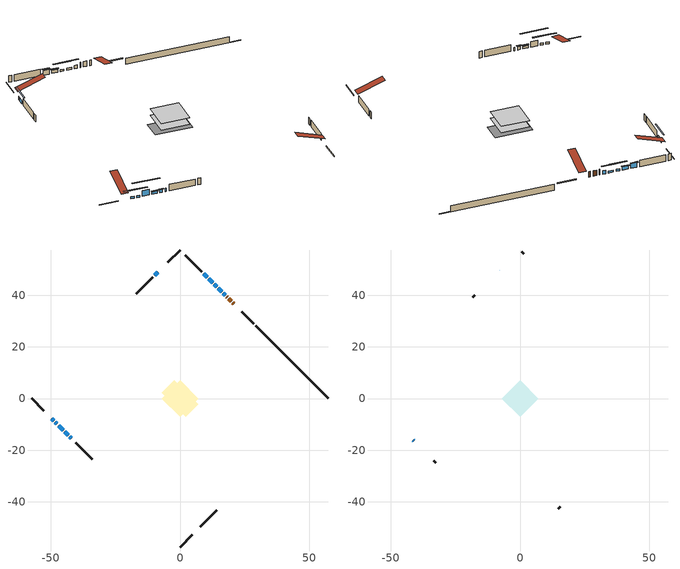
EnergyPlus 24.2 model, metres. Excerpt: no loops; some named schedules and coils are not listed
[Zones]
conditioned space
 floor outside (Floor1 construction): -1.81,0 0,1.81 1.81,0 0,-1.81 z0.98
 floor adiabatic (AdiabaticFloorConstruction): -6.97,0 0,6.97 6.97,0 0,-6.97 z0.98
 floor foundation (Slab1 construction): -7.05,2.21 -2.21,7.05 7.05,-2.21 2.21,-7.05 z-1.31
 wall outside (RimJoist1 construction): 0,-57.5 4.66,-52.84 / -57.5,0 -52.84,-4.66 / 0,57.5 -4.66,52.84 / 28.63,28.87 23.97,33.53 z0.98:1.28
 wall outside (AdiabaticWallConstruction 1): 20.87,36.63 20.46,37.03 / 19.81,37.69 18.94,38.56 / 18.28,39.21 18.16,39.33 z0.98:3.01
 wall outside (AdiabaticWallConstruction): 17.51,39.99 16.77,40.73 / -8.56,48.94 -9.84,47.66 z0.98:2.2; 16.11,41.38 14.84,42.66 / 14.18,43.32 13.33,44.16 / -49.74,-7.76 -48.93,-8.57 / -48.27,-9.22 -47.64,-9.85 z0.98:1.69; 12.68,44.82 11.2,46.29 / -42.69,-14.81 -42.06,-15.44 z0.98:2.18; 10.55,46.95 9.11,48.39 z0.98:2.73; -46.99,-10.51 -45.26,-12.23 z0.98:3.06; -44.61,-12.89 -43.35,-14.15 z0.98:1.9
 wall outside (Wall1 construction): 7.76,-49.74 14.14,-43.35 / -40.42,-17.08 -34.03,-23.46 / -10.49,47 -16.88,40.62 / 8.45,49.04 2.07,55.43 z0.98:3.42
 wall foundation (FoundationWall1 construction): 29.28,28.21,-1.31 29.28,28.21,0.98 54.68,2.82,0.98 54.68,2.82,-1.18 57.5,0,-1.18 57.5,0,-1.31
 window (WindowConstruction 5): 17.51,39.99 16.77,40.73 z0.98:2.2
 window (WindowConstruction 6): 16.11,41.38 14.84,42.66 z0.98:1.69
 window (WindowConstruction 7): 14.18,43.32 13.33,44.16 z0.98:1.69
 window (WindowConstruction 8): -8.56,48.94 -9.84,47.66 z0.98:2.2
 window (WindowConstruction 9): -49.74,-7.76 -48.93,-8.57 z0.98:1.69
 window (WindowConstruction 10): -48.27,-9.22 -47.64,-9.85 z0.98:1.69
 window (WindowConstruction): 12.68,44.82 11.2,46.29 z0.98:2.17
 window (WindowConstruction 1): 10.55,46.95 9.11,48.39 z0.98:2.73
 window (WindowConstruction 2): -46.99,-10.51 -45.26,-12.23 z0.98:3.06
 window (WindowConstruction 3): -44.61,-12.89 -43.35,-14.15 z0.98:1.89
 window (WindowConstruction 4): -42.69,-14.81 -42.06,-15.44 z0.98:2.17
 door (Door): 20.87,36.63 20.47,37.03 z0.98:3.01
 door (Door 1): 19.81,37.69 18.94,38.56 z0.98:3.01
 door (Door 2): 18.28,39.21 18.16,39.33 z0.98:3.01
 ceiling adiabatic (AdiabaticFloorConstruction): 0,-6.97 6.97,0 0,6.97 -6.97,0 z0.98
attic - vented
 floor to conditioned space (Floor2 construction Reversed): -6.97,0 0,6.97 6.97,0 0,-6.97 z3.42
 wall outside (AdiabaticWallConstruction): -7.76,49.74 -7.9,49.59 / -41.4,-16.09 -41.07,-16.42 z0.98:2.2
 wall outside (Wall2 construction): 14.8,-42.7 15.55,-41.94 / -33.38,-24.12 -32.62,-24.87 / -17.53,39.96 -18.29,39.21 / 1.41,56.09 0.66,56.84 z0.98:3.42
 window (WindowConstruction 12): -7.76,49.74 -7.9,49.59 z0.98:2.2
 window (WindowConstruction 11): -41.4,-16.09 -41.08,-16.42 z0.98:2.2
 roof outside (Roof1 construction): 7.1,-50.39,3.42 0.31,-43.6,6.62 -1.48,-45.39,6.62 5.31,-52.18,3.42; -50.39,-7.1,3.42 -43.6,-0.31,6.62 -45.39,1.48,6.62 -52.18,-5.31,3.42; -7.1,50.39,3.42 -0.31,43.6,6.62 1.48,45.39,6.62 -5.31,52.18,3.42; 21.52,35.97,3.42 14.73,29.18,6.62 16.52,27.39,6.62 23.31,34.18,3.42
shading: 13.11,44.39 17.84,39.66 18.1,39.92 13.37,44.65 z4.13; 11.61,45.89 15.91,41.59 16.17,41.85 11.87,46.15 z4.13; -11.7,45.79 -6.69,50.8 -6.95,51.06 -11.96,46.05 z4.84; -47.06,-10.43 -51.6,-5.89 -51.87,-6.15 -47.32,-10.69 z4.33; -45.78,-11.72 -50.14,-7.36 -50.4,-7.62 -46.04,-11.98 z4.33; 10.99,46.5 12.89,44.61 13.15,44.87 11.25,46.77 z2.47; 8.9,48.6 10.76,46.74 11.02,47 9.16,48.86 z3.03; -42.67,-14.82 -49.57,-7.92 -49.84,-8.18 -42.93,-15.08 z6.72; -43.14,-14.36 -44.82,-12.68 -45.08,-12.94 -43.4,-14.62 z2.19; -41.85,-15.65 -42.9,-14.6 -43.16,-14.86 -42.11,-15.91 z2.47
[Building]
Building 1: Terrain=Suburbs
[Site:Location]
Mont Joli AP_QC: Latitude {deg}=48.61; Longitude {deg}=-68.21; Time Zone {hr}=-5; Elevation {m}=52; Keep Site Location Information=Yes
[Site:GroundTemperature:Shallow]
-0.843868, -3.04892, -3.2255, -2.1791, 2.02165, 6.20283, 9.82768, 12.1239, 12.319, 10.4514, 6.91898, 2.86606
[Site:WaterMainsTemperature]
Calculation Method=Schedule; Temperature Schedule=mains temperature schedule
[Material] Roughness=Rough; Thermal Absorptance=0.9
Name | Thickness {m} | Conductivity {W/m-K} | Density {kg/m3} | Specific Heat {J/kg-K} | Solar Absorptance | Visible Absorptance
asphalt or fiberglass shingles | 0.00635 | 0.162714 | 1121.4 | 1465.45 | 0.4 | 0.4
ceiling loosefill ins | 0.0846667 | 0.0480833 | 16.02 | 1046.75 | 0.7 | 0.7
ceiling stud and cavity | 0.1397 | 0.610272 | 65.682 | 1177.47 | 0.7 | 0.7
concrete 4.0 in. | 0.1016 | 1.803125 | 2242.8 | 837.4 | 0.7 | 0.7
concrete 8.0 in. | 0.2032 | 1.803125 | 2242.8 | 837.4 | 0.7 | 0.7
door material | 0.04445 | 0.0451087 | 512.64 | 1214.23 | 0.7 | 0.7
door material 1 | 0.04445 | 0.188738 | 512.64 | 1214.23 | 0.7 | 0.7
door material 2 | 0.04445 | 0.0639163 | 512.64 | 1214.23 | 0.7 | 0.7
exterior vertical ins | 0.0536725 | 0.029427 | 32.04 | 1214.23 | 0.7 | 0.7
floor covering | 0.0127 | 0.0433444 | 54.468 | 1339.84 | 0.6 | 0.6
floor rigid ins | 0.103632 | 0.029427 | 32.04 | 1214.23 | 0.7 | 0.7
floor rigid ins 1; wall rigid ins 1 | 0.512978 | 0.029427 | 32.04 | 1214.23 | 0.7 | 0.7
floor stud and cavity | 0.1397 | 0.0771618 | 92.3553 | 1139.71 | 0.7 | 0.7
floor stud and cavity 1 | 0.1397 | 1.75129 | 37.0049 | 1207.88 | 0.7 | 0.7
furniture material conditioned space 1 | 0.1524 | 0.115458 | 640.8 | 1214.23 | 0.6 | 0.6
gypsum board | 0.0127 | 0.160291 | 801 | 837.4 | 0.6 | 0.6
gypsum board 1 | 0.0127 | 0.160291 | 801 | 837.4 | 0.7 | 0.7
osb sheathing 0.5 in. | 0.0127 | 0.115458 | 512.64 | 1214.23 | 0.7 | 0.7
osb sheathing 0.75 in. | 0.01905 | 0.115458 | 512.64 | 1214.23 | 0.7 | 0.7
osb sheathing 2.0 in. | 0.0508 | 0.115458 | 512.64 | 1214.23 | 0.7 | 0.7
rim joist rigid ins; wall rigid ins | 0.051816 | 0.029427 | 32.04 | 1214.23 | 0.7 | 0.7
rim joist stud and cavity | 0.0508 | 0.0385912 | 125.044 | 1163.47 | 0.6 | 0.6
wall stud and cavity | 0.1397 | 0.748539 | 139.0536 | 1170.24 | 0.7 | 0.7
wall stud and cavity 1 | 0.0889 | 6.9971 | 50.32683 | 1063.81 | 0.6 | 0.6
wall stud and cavity 2 | 0.0889 | 0.380278 | 52.3479 | 1209.89 | 0.7 | 0.7
wall stud and cavity 3 | 0.0889 | 0.391764 | 83.0341 | 1211.67 | 0.7 | 0.7
wood siding | 0.0254 | 0.102417 | 544.68 | 1172.36 | 0.4 | 0.4
wood siding 1 | 0.00254 | 0.102417 | 544.68 | 1172.36 | 0.4 | 0.4
wood siding 2; wood siding 3; wood siding 4 | 0.0254 | 0.102417 | 544.68 | 1172.36 | 0.7 | 0.7
[WindowMaterial:SimpleGlazingSystem]
Name | U-Factor {W/m2-K} | Solar Heat Gain Coefficient
WindowMaterial | 2.94461 | 0.59
WindowMaterial 1 | 2.89578 | 0.66
WindowMaterial 10 | 1.887935 | 0.35
WindowMaterial 11 | 4.23181 | 0.65
WindowMaterial 12 | 4.786554 | 0.61
WindowMaterial 2 | 3.704895 | 0.71
WindowMaterial 3 | 2.96789 | 0.55
WindowMaterial 4 | 2.95483 | 0.57
WindowMaterial 5 | 3.82357 | 0.68
WindowMaterial 6 | 1.802765 | 0.38
WindowMaterial 7 | 1.84535 | 0.36
WindowMaterial 8 | 2.90486 | 0.68
WindowMaterial 9 | 1.85046 | 0.36
[Construction]
AdiabaticFloorConstruction: floor stud and cavity 1, floor rigid ins 1, osb sheathing 0.75 in., floor covering
AdiabaticWallConstruction: wood siding 3, wall rigid ins 1, wall stud and cavity 2, gypsum board
AdiabaticWallConstruction 1: wood siding 4, wall rigid ins 1, wall stud and cavity 2, gypsum board
Door: door material
Door 1: door material 1
Door 2: door material 2
Floor1 construction: floor stud and cavity, floor rigid ins, osb sheathing 0.75 in., floor covering
Floor2 construction Reversed: gypsum board, ceiling stud and cavity, ceiling loosefill ins
FoundationWall1 construction: concrete 8.0 in., gypsum board 1
furniture construction conditioned space 1: furniture material conditioned space 1
PartitionWallConstruction: gypsum board, wall stud and cavity 3, gypsum board
RimJoist1 construction: wood siding 2, rim joist rigid ins, osb sheathing 2.0 in., rim joist stud and cavity
Roof1 construction: asphalt or fiberglass shingles
Slab1 construction: concrete 4.0 in.
Wall1 construction: wood siding, wall rigid ins, osb sheathing 0.5 in., wall stud and cavity, gypsum board
Wall2 construction: wood siding 1, wall stud and cavity 1
WindowConstruction: WindowMaterial
WindowConstruction 1: WindowMaterial 1
WindowConstruction 10: WindowMaterial 10
WindowConstruction 11: WindowMaterial 11
WindowConstruction 12: WindowMaterial 12
WindowConstruction 2: WindowMaterial 2
WindowConstruction 3: WindowMaterial 3
WindowConstruction 4: WindowMaterial 4
WindowConstruction 5: WindowMaterial 5
WindowConstruction 6: WindowMaterial 6
WindowConstruction 7: WindowMaterial 7
WindowConstruction 8: WindowMaterial 8
WindowConstruction 9: WindowMaterial 9
[Zone] Multiplier=1; Part of Total Floor Area=Yes
Name | Volume {m3}
attic - vented | 50.5144
conditioned space | 460.4
[Space]
Name | Zone | Volume {m3}
attic - vented 1 | attic - vented | 50.5144
conditioned space 1 | conditioned space | 460.4
[ZoneInfiltration:EffectiveLeakageArea]
infil attic - vented 1: Zone or Space=attic - vented 1; Schedule=Always On Discrete; Effective Air Leakage Area {cm2}=3381.22; Stack Coefficient=0.00039228; Wind Coefficient=1.33819e-05
[ZoneMixing]
whole house fan mix: Zone or Space=attic - vented; Schedule=Always On Continuous; Design Flow Rate Calculation Method=Flow/Zone; Design Flow Rate {m3/s}=0; Source Zone or Space=conditioned space
[SurfaceProperty:ExposedFoundationPerimeter]
Slab1: Exposed Perimeter Calculation Method=TotalExposedPerimeter; Total Exposed Perimeter {m}=39.899
[InternalMass] Zone or ZoneList=conditioned space; Space or SpaceList=conditioned space 1
Name | Construction | Surface Area {m2}
furniture mass conditioned space 1 | furniture construction conditioned space 1 | 77.3838
partition wall mass | PartitionWallConstruction | 193.459
[Lights]
interior lighting: Zone or ZoneList or Space or SpaceList=conditioned space 1; Schedule=interior lighting schedule; Design Level Calculation Method=LightingLevel; Lighting Level {W}=343.2; Return Air Fraction=0; Fraction Radiant=0.6; Fraction Visible=0.2; Fraction Replaceable=1
[People]
occupants: Zone or ZoneList or Space or SpaceList=conditioned space 1; Number of People Schedule=occupants schedule; Number of People Calculation Method=People; Number of People=3; Fraction Radiant=0.314171; Sensible Heat Fraction=0.56303; Activity Level Schedule=occupants activity schedule; Carbon Dioxide Generation Rate {m3/s-W}=0; Enable ASHRAE 55 Comfort Warnings=No; Mean Radiant Temperature Calculation Type=EnclosureAveraged
[ElectricEquipment] Zone or ZoneList or Space or SpaceList=conditioned space 1; Design Level Calculation Method=EquipmentLevel
Name | Schedule | Design Level {W} | Fraction Latent | Fraction Radiant | Fraction Lost
clothes dryer | clothes dryer schedule | 140.772 | 0.015 | 0.081 | 0.85
clothes washer | clothes washer schedule | 32.1985 | 0.03 | 0.162 | 0.7
cooking range | cooking range schedule | 215.147 | 0.08 | 0.432 | 0.2
dishwasher | dishwasher schedule | 66.8632 | 0.3 | 0.18 | 0.4
fridge | fridge schedule | 72.9452 | 0 | 0.6 | 0
mech vent bath fan 0 | mech vent bath fan 0 schedule | 100 | 0 | 0 | 1
mech vent house fan | mech vent house fan schedule | 0 | 0 | 0 | 1
mech vent house fan cfis | mech vent house fan cfis schedule | 0 | 0 | 0 | 0
mech vent range fan 0 | mech vent range fan 0 schedule | 150 | 0 | 0 | 1
misc plug loads | misc plug loads schedule | 494.7 | 0.045 | 0.513 | 0.1
whole house fan | Always On Discrete | 0 | 0 | 0 | 1
[OtherEquipment] Zone or ZoneList or Space or SpaceList=conditioned space 1; Design Level Calculation Method=EquipmentLevel
Name | Fuel Type | Schedule | Design Level {W} | Fraction Latent | Fraction Radiant | Fraction Lost
clothes dryer 1 | Electricity | clothes dryer schedule | 0 | 0.015 | 0.081 | 0.85
cooking range 1 | Electricity | cooking range schedule | 0 | 0.08 | 0.432 | 0.2
general water use latent | None | general water use schedule | 62.594 | 1 | 0 | 0
general water use sensible | None | general water use schedule | -61.6891 | 0 | 0.6 | 0
mech vent house fan latent load | None | Always On Discrete | 0 | 1 | 0 | 0
mech vent house fan sensible load | None | Always On Discrete | 0 | 0 | 0 | 0
water heater energy adjustment1 | Electricity | Always On Discrete | 0.01 | 0 | 0 | 1
[ZoneInfiltration:DesignFlowRate] Zone or ZoneList or Space or SpaceList=conditioned space 1; Schedule=Always On Discrete; Design Flow Rate Calculation Method=Flow/Zone; Design Flow Rate {m3/s}=0
infil flow; natural vent flow; whole house fan flow
[ZoneControl:Thermostat]
conditioned space Thermostat: Zone or ZoneList=conditioned space; Control Type Schedule=conditioned space Thermostat Schedule; Control 1=conditioned space temperature setpoint; Temperature Difference Between Cutout And Setpoint {deltaC}=0
[ThermostatSetpoint:DualSetpoint]
conditioned space temperature setpoint: Heating Setpoint Temperature Schedule=heating setpoint; Cooling Setpoint Temperature Schedule=cooling setpoint
[AirLoopHVAC:UnitarySystem]
unit heater unitary system: Control Type=Load; Controlling Zone or Thermostat Location=conditioned space; Dehumidification Control Type=None; Availability Schedule=Always On Discrete; Supply Fan=unit heater supply fan; Fan Placement=BlowThrough; Supply Air Fan Operating Mode Schedule=unit heater auto fan schedule; Heating Coil=unit heater htg coil; DX Heating Coil Sizing Ratio=1; Use DOAS DX Cooling Coil=No; Minimum Supply Air Temperature {C}=2; Latent Load Control=SensibleOnlyLoadControl; Cooling Supply Air Flow Rate Method=None; Heating Supply Air Flow Rate Method=SupplyAirFlowRate; Heating Supply Air Flow Rate {m3/s}=0.00141584; No Load Supply Air Flow Rate Method=SupplyAirFlowRate; No Load Supply Air Flow Rate {m3/s}=0; No Load Supply Air Flow Rate Control Set To Low Speed=Yes; Maximum Supply Air Temperature {C}=48.8889; Maximum Outdoor Dry-Bulb Temperature for Supplemental Heater Operation {C}=21; Ancillary On-Cycle Electric Power {W}=0; Ancillary Off-Cycle Electric Power {W}=0
[Zone equipment]
conditioned space: electric baseboard, unit heater unitary system
[Foundation:Kiva]
Foundation Kiva 1: Initial Indoor Air Temperature {C}=18; Wall Height Above Grade {m}=0.979993; Wall Depth Below Slab {m}=0.2032; Custom Block Material Name 1=exterior vertical ins; Custom Block Depth 1 {m}=2.28999; Custom Block X Position 1 {m}=0.2159; Custom Block Z Position 1 {m}=0
[Foundation:Kiva:Settings]
Soil Conductivity {W/m-K}=0.849921; Soil Density {kg/m3}=1842.3; Soil Specific Heat {J/kg-K}=418.7; Ground Solar Absorptivity=0.9; Ground Thermal Absorptivity=0.9; Ground Surface Roughness {m}=0.03; Far-Field Width {m}=40; Deep-Ground Boundary Condition=ZeroFlux; Deep-Ground Depth {m}=40; Minimum Cell Dimension {m}=0.2; Maximum Cell Growth Coefficient=3; Simulation Timestep=Timestep
[Exterior:Lights]
exterior lighting: Schedule=exterior lighting schedule; Design Level {W}=75.6
[EnergyManagementSystem:Sensor] Output:Variable or Output:Meter Index Key=conditioned space
Name | Output:Variable or Output:Meter
conditioned_space_clg_unmet_s | Zone Cooling Setpoint Not Met Time
conditioned_space_htg_unmet_s | Zone Heating Setpoint Not Met Time
fridge_tin_s; tin_s; tin_s_1 | Zone Mean Air Temperature
tout_s | Zone Outdoor Air Drybulb Temperature
win_s | Zone Air Humidity Ratio
[Schedule:Constant]
Name | Hourly Value
Always On Continuous; mech vent house fan schedule; mech vent house fan cfis schedule; Always On Discrete | 1
occupants activity schedule | 117.228
fridge schedule; unit heater auto fan schedule | 0
[Schedule:Week:Daily]
interior lighting schedule Week Rule - Jan1-Jan27: interior lighting schedule day, interior lighting schedule day, interior lighting schedule day, interior lighting schedule day, interior lighting schedule day, interior lighting schedule day, interior lighting schedule day, interior lighting schedule default day, interior lighting schedule default day, interior lighting schedule default day, interior lighting schedule default day, interior lighting schedule default day
interior lighting schedule Week Rule - Jan28-Feb3: interior lighting schedule day, interior lighting schedule day, interior lighting schedule day, interior lighting schedule day, interior lighting schedule day 1, interior lighting schedule day 1, interior lighting schedule day 1, interior lighting schedule default day, interior lighting schedule default day, interior lighting schedule default day, interior lighting schedule default day, interior lighting schedule default day
interior lighting schedule Week Rule - Feb4-Feb24: interior lighting schedule day 1, interior lighting schedule day 1, interior lighting schedule day 1, interior lighting schedule day 1, interior lighting schedule day 1, interior lighting schedule day 1, interior lighting schedule day 1, interior lighting schedule default day, interior lighting schedule default day, interior lighting schedule default day, interior lighting schedule default day, interior lighting schedule default day
interior lighting schedule Week Rule - Feb25-Mar3: interior lighting schedule day 1, interior lighting schedule day 1, interior lighting schedule day 1, interior lighting schedule day 1, interior lighting schedule day 2, interior lighting schedule day 2, interior lighting schedule day 2, interior lighting schedule default day, interior lighting schedule default day, interior lighting schedule default day, interior lighting schedule default day, interior lighting schedule default day
interior lighting schedule Week Rule - Mar4-Mar31: interior lighting schedule day 2, interior lighting schedule day 2, interior lighting schedule day 2, interior lighting schedule day 2, interior lighting schedule day 2, interior lighting schedule day 2, interior lighting schedule day 2, interior lighting schedule default day, interior lighting schedule default day, interior lighting schedule default day, interior lighting schedule default day, interior lighting schedule default day
interior lighting schedule Week Rule - Apr1-Apr28: interior lighting schedule day 3, interior lighting schedule day 3, interior lighting schedule day 3, interior lighting schedule day 3, interior lighting schedule day 3, interior lighting schedule day 3, interior lighting schedule day 3, interior lighting schedule default day, interior lighting schedule default day, interior lighting schedule default day, interior lighting schedule default day, interior lighting schedule default day
interior lighting schedule Week Rule - Apr29-May5: interior lighting schedule day 3, interior lighting schedule day 3, interior lighting schedule day 4, interior lighting schedule day 4, interior lighting schedule day 4, interior lighting schedule day 4, interior lighting schedule day 4, interior lighting schedule default day, interior lighting schedule default day, interior lighting schedule default day, interior lighting schedule default day, interior lighting schedule default day
interior lighting schedule Week Rule - May6-May26: interior lighting schedule day 4, interior lighting schedule day 4, interior lighting schedule day 4, interior lighting schedule day 4, interior lighting schedule day 4, interior lighting schedule day 4, interior lighting schedule day 4, interior lighting schedule default day, interior lighting schedule default day, interior lighting schedule default day, interior lighting schedule default day, interior lighting schedule default day
interior lighting schedule Week Rule - May27-Jun2: interior lighting schedule day 4, interior lighting schedule day 4, interior lighting schedule day 4, interior lighting schedule day 4, interior lighting schedule day 4, interior lighting schedule day 5, interior lighting schedule day 5, interior lighting schedule default day, interior lighting schedule default day, interior lighting schedule default day, interior lighting schedule default day, interior lighting schedule default day
interior lighting schedule Week Rule - Jun3-Jun30: interior lighting schedule day 5, interior lighting schedule day 5, interior lighting schedule day 5, interior lighting schedule day 5, interior lighting schedule day 5, interior lighting schedule day 5, interior lighting schedule day 5, interior lighting schedule default day, interior lighting schedule default day, interior lighting schedule default day, interior lighting schedule default day, interior lighting schedule default day
interior lighting schedule Week Rule - Jul1-Jul28: interior lighting schedule day 6, interior lighting schedule day 6, interior lighting schedule day 6, interior lighting schedule day 6, interior lighting schedule day 6, interior lighting schedule day 6, interior lighting schedule day 6, interior lighting schedule default day, interior lighting schedule default day, interior lighting schedule default day, interior lighting schedule default day, interior lighting schedule default day
interior lighting schedule Week Rule - Jul29-Aug4: interior lighting schedule day 6, interior lighting schedule day 6, interior lighting schedule day 6, interior lighting schedule day 7, interior lighting schedule day 7, interior lighting schedule day 7, interior lighting schedule day 7, interior lighting schedule default day, interior lighting schedule default day, interior lighting schedule default day, interior lighting schedule default day, interior lighting schedule default day
interior lighting schedule Week Rule - Aug5-Aug25: interior lighting schedule day 7, interior lighting schedule day 7, interior lighting schedule day 7, interior lighting schedule day 7, interior lighting schedule day 7, interior lighting schedule day 7, interior lighting schedule day 7, interior lighting schedule default day, interior lighting schedule default day, interior lighting schedule default day, interior lighting schedule default day, interior lighting schedule default day
interior lighting schedule Week Rule - Aug26-Sep1: interior lighting schedule day 7, interior lighting schedule day 7, interior lighting schedule day 7, interior lighting schedule day 7, interior lighting schedule day 7, interior lighting schedule day 7, interior lighting schedule day 8, interior lighting schedule default day, interior lighting schedule default day, interior lighting schedule default day, interior lighting schedule default day, interior lighting schedule default day
interior lighting schedule Week Rule - Sep2-Sep29: interior lighting schedule day 8, interior lighting schedule day 8, interior lighting schedule day 8, interior lighting schedule day 8, interior lighting schedule day 8, interior lighting schedule day 8, interior lighting schedule day 8, interior lighting schedule default day, interior lighting schedule default day, interior lighting schedule default day, interior lighting schedule default day, interior lighting schedule default day
interior lighting schedule Week Rule - Sep30-Oct6: interior lighting schedule day 8, interior lighting schedule day 9, interior lighting schedule day 9, interior lighting schedule day 9, interior lighting schedule day 9, interior lighting schedule day 9, interior lighting schedule day 9, interior lighting schedule default day, interior lighting schedule default day, interior lighting schedule default day, interior lighting schedule default day, interior lighting schedule default day
interior lighting schedule Week Rule - Oct7-Oct27: interior lighting schedule day 9, interior lighting schedule day 9, interior lighting schedule day 9, interior lighting schedule day 9, interior lighting schedule day 9, interior lighting schedule day 9, interior lighting schedule day 9, interior lighting schedule default day, interior lighting schedule default day, interior lighting schedule default day, interior lighting schedule default day, interior lighting schedule default day
interior lighting schedule Week Rule - Oct28-Nov3: interior lighting schedule day 9, interior lighting schedule day 9, interior lighting schedule day 9, interior lighting schedule day 9, interior lighting schedule day 10, interior lighting schedule day 10, interior lighting schedule day 10, interior lighting schedule default day, interior lighting schedule default day, interior lighting schedule default day, interior lighting schedule default day, interior lighting schedule default day
interior lighting schedule Week Rule - Nov4-Nov24: interior lighting schedule day 10, interior lighting schedule day 10, interior lighting schedule day 10, interior lighting schedule day 10, interior lighting schedule day 10, interior lighting schedule day 10, interior lighting schedule day 10, interior lighting schedule default day, interior lighting schedule default day, interior lighting schedule default day, interior lighting schedule default day, interior lighting schedule default day
interior lighting schedule Week Rule - Nov25-Dec1: interior lighting schedule day 10, interior lighting schedule day 10, interior lighting schedule day 10, interior lighting schedule day 10, interior lighting schedule day 10, interior lighting schedule day 10, interior lighting schedule day 11, interior lighting schedule default day, interior lighting schedule default day, interior lighting schedule default day, interior lighting schedule default day, interior lighting schedule default day
interior lighting schedule Week Rule - Dec2-Dec31: interior lighting schedule day 11, interior lighting schedule day 11, interior lighting schedule day 11, interior lighting schedule day 11, interior lighting schedule day 11, interior lighting schedule day 11, interior lighting schedule day 11, interior lighting schedule default day, interior lighting schedule default day, interior lighting schedule default day, interior lighting schedule default day, interior lighting schedule default day
occupants schedule Week Rule - Jan1-Dec31: occupants schedule day, occupants schedule day, occupants schedule day, occupants schedule day, occupants schedule day, occupants schedule day, occupants schedule day, occupants schedule default day, occupants schedule default day, occupants schedule default day, occupants schedule default day, occupants schedule default day
clothes dryer schedule Week Rule - Jan1-Dec31: clothes dryer schedule day, clothes dryer schedule day, clothes dryer schedule day, clothes dryer schedule day, clothes dryer schedule day, clothes dryer schedule day, clothes dryer schedule day, clothes dryer schedule default day, clothes dryer schedule default day, clothes dryer schedule default day, clothes dryer schedule default day, clothes dryer schedule default day
clothes washer schedule Week Rule - Jan1-Dec31: clothes washer schedule day, clothes washer schedule day, clothes washer schedule day, clothes washer schedule day, clothes washer schedule day, clothes washer schedule day, clothes washer schedule day, clothes washer schedule default day, clothes washer schedule default day, clothes washer schedule default day, clothes washer schedule default day, clothes washer schedule default day
cooking range schedule Week Rule - Jan1-Dec31: cooking range schedule day, cooking range schedule day, cooking range schedule day, cooking range schedule day, cooking range schedule day, cooking range schedule day, cooking range schedule day, cooking range schedule default day, cooking range schedule default day, cooking range schedule default day, cooking range schedule default day, cooking range schedule default day
dishwasher schedule Week Rule - Jan1-Dec31: dishwasher schedule day, dishwasher schedule day, dishwasher schedule day, dishwasher schedule day, dishwasher schedule day, dishwasher schedule day, dishwasher schedule day, dishwasher schedule default day, dishwasher schedule default day, dishwasher schedule default day, dishwasher schedule default day, dishwasher schedule default day
mech vent bath fan 0 schedule Week Rule - Jan1-Dec31: mech vent bath fan 0 schedule day, mech vent bath fan 0 schedule day, mech vent bath fan 0 schedule day, mech vent bath fan 0 schedule day, mech vent bath fan 0 schedule day, mech vent bath fan 0 schedule day, mech vent bath fan 0 schedule day, mech vent bath fan 0 schedule default day, mech vent bath fan 0 schedule default day, mech vent bath fan 0 schedule default day, mech vent bath fan 0 schedule default day, mech vent bath fan 0 schedule default day
mech vent range fan 0 schedule Week Rule - Jan1-Dec31: mech vent range fan 0 schedule day, mech vent range fan 0 schedule day, mech vent range fan 0 schedule day, mech vent range fan 0 schedule day, mech vent range fan 0 schedule day, mech vent range fan 0 schedule day, mech vent range fan 0 schedule day, mech vent range fan 0 schedule default day, mech vent range fan 0 schedule default day, mech vent range fan 0 schedule default day, mech vent range fan 0 schedule default day, mech vent range fan 0 schedule default day
misc plug loads schedule Week Rule - Jan1-Dec31: misc plug loads schedule day, misc plug loads schedule day, misc plug loads schedule day, misc plug loads schedule day, misc plug loads schedule day, misc plug loads schedule day, misc plug loads schedule day, misc plug loads schedule default day, misc plug loads schedule default day, misc plug loads schedule default day, misc plug loads schedule default day, misc plug loads schedule default day
general water use schedule Week Rule - Jan1-Dec31: general water use schedule day, general water use schedule day, general water use schedule day, general water use schedule day, general water use schedule day, general water use schedule day, general water use schedule day, general water use schedule default day, general water use schedule default day, general water use schedule default day, general water use schedule default day, general water use schedule default day
exterior lighting schedule Week Rule - Jan1-Jan27: exterior lighting schedule day, exterior lighting schedule day, exterior lighting schedule day, exterior lighting schedule day, exterior lighting schedule day, exterior lighting schedule day, exterior lighting schedule day, exterior lighting schedule default day, exterior lighting schedule default day, exterior lighting schedule default day, exterior lighting schedule default day, exterior lighting schedule default day
exterior lighting schedule Week Rule - Jan28-Feb3: exterior lighting schedule day, exterior lighting schedule day, exterior lighting schedule day, exterior lighting schedule day, exterior lighting schedule day 1, exterior lighting schedule day 1, exterior lighting schedule day 1, exterior lighting schedule default day, exterior lighting schedule default day, exterior lighting schedule default day, exterior lighting schedule default day, exterior lighting schedule default day
exterior lighting schedule Week Rule - Feb4-Feb24: exterior lighting schedule day 1, exterior lighting schedule day 1, exterior lighting schedule day 1, exterior lighting schedule day 1, exterior lighting schedule day 1, exterior lighting schedule day 1, exterior lighting schedule day 1, exterior lighting schedule default day, exterior lighting schedule default day, exterior lighting schedule default day, exterior lighting schedule default day, exterior lighting schedule default day
exterior lighting schedule Week Rule - Feb25-Mar3: exterior lighting schedule day 1, exterior lighting schedule day 1, exterior lighting schedule day 1, exterior lighting schedule day 1, exterior lighting schedule day 2, exterior lighting schedule day 2, exterior lighting schedule day 2, exterior lighting schedule default day, exterior lighting schedule default day, exterior lighting schedule default day, exterior lighting schedule default day, exterior lighting schedule default day
exterior lighting schedule Week Rule - Mar4-Mar31: exterior lighting schedule day 2, exterior lighting schedule day 2, exterior lighting schedule day 2, exterior lighting schedule day 2, exterior lighting schedule day 2, exterior lighting schedule day 2, exterior lighting schedule day 2, exterior lighting schedule default day, exterior lighting schedule default day, exterior lighting schedule default day, exterior lighting schedule default day, exterior lighting schedule default day
exterior lighting schedule Week Rule - Apr1-Apr28: exterior lighting schedule day 3, exterior lighting schedule day 3, exterior lighting schedule day 3, exterior lighting schedule day 3, exterior lighting schedule day 3, exterior lighting schedule day 3, exterior lighting schedule day 3, exterior lighting schedule default day, exterior lighting schedule default day, exterior lighting schedule default day, exterior lighting schedule default day, exterior lighting schedule default day
exterior lighting schedule Week Rule - Apr29-May5: exterior lighting schedule day 3, exterior lighting schedule day 3, exterior lighting schedule day 4, exterior lighting schedule day 4, exterior lighting schedule day 4, exterior lighting schedule day 4, exterior lighting schedule day 4, exterior lighting schedule default day, exterior lighting schedule default day, exterior lighting schedule default day, exterior lighting schedule default day, exterior lighting schedule default day
exterior lighting schedule Week Rule - May6-May26: exterior lighting schedule day 4, exterior lighting schedule day 4, exterior lighting schedule day 4, exterior lighting schedule day 4, exterior lighting schedule day 4, exterior lighting schedule day 4, exterior lighting schedule day 4, exterior lighting schedule default day, exterior lighting schedule default day, exterior lighting schedule default day, exterior lighting schedule default day, exterior lighting schedule default day
exterior lighting schedule Week Rule - May27-Jun2: exterior lighting schedule day 4, exterior lighting schedule day 4, exterior lighting schedule day 4, exterior lighting schedule day 4, exterior lighting schedule day 4, exterior lighting schedule day 5, exterior lighting schedule day 5, exterior lighting schedule default day, exterior lighting schedule default day, exterior lighting schedule default day, exterior lighting schedule default day, exterior lighting schedule default day
exterior lighting schedule Week Rule - Jun3-Jun30: exterior lighting schedule day 5, exterior lighting schedule day 5, exterior lighting schedule day 5, exterior lighting schedule day 5, exterior lighting schedule day 5, exterior lighting schedule day 5, exterior lighting schedule day 5, exterior lighting schedule default day, exterior lighting schedule default day, exterior lighting schedule default day, exterior lighting schedule default day, exterior lighting schedule default day
exterior lighting schedule Week Rule - Jul1-Jul28: exterior lighting schedule day 6, exterior lighting schedule day 6, exterior lighting schedule day 6, exterior lighting schedule day 6, exterior lighting schedule day 6, exterior lighting schedule day 6, exterior lighting schedule day 6, exterior lighting schedule default day, exterior lighting schedule default day, exterior lighting schedule default day, exterior lighting schedule default day, exterior lighting schedule default day
[Schedule:Year]
interior lighting schedule: interior lighting schedule Week Rule - Jan1-Jan27, 1, 1, 1, 27, interior lighting schedule Week Rule - Jan28-Feb3, 1, 28, 2, 3, interior lighting schedule Week Rule - Feb4-Feb24, 2, 4, 2, 24, interior lighting schedule Week Rule - Feb25-Mar3, 2, 25, 3, 3, interior lighting schedule Week Rule - Mar4-Mar31, 3, 4, 3, 31, interior lighting schedule Week Rule - Apr1-Apr28, 4, 1, 4, 28, interior lighting schedule Week Rule - Apr29-May5, 4, 29, 5, 5, interior lighting schedule Week Rule - May6-May26, 5, 6, 5, 26, interior lighting schedule Week Rule - May27-Jun2, 5, 27, 6, 2, interior lighting schedule Week Rule - Jun3-Jun30, 6, 3, 6, 30, interior lighting schedule Week Rule - Jul1-Jul28, 7, 1, 7, 28, interior lighting schedule Week Rule - Jul29-Aug4, 7, 29, 8, 4, interior lighting schedule Week Rule - Aug5-Aug25, 8, 5, 8, 25, interior lighting schedule Week Rule - Aug26-Sep1, 8, 26, 9, 1, interior lighting schedule Week Rule - Sep2-Sep29, 9, 2, 9, 29, interior lighting schedule Week Rule - Sep30-Oct6, 9, 30, 10, 6, interior lighting schedule Week Rule - Oct7-Oct27, 10, 7, 10, 27, interior lighting schedule Week Rule - Oct28-Nov3, 10, 28, 11, 3, interior lighting schedule Week Rule - Nov4-Nov24, 11, 4, 11, 24, interior lighting schedule Week Rule - Nov25-Dec1, 11, 25, 12, 1, interior lighting schedule Week Rule - Dec2-Dec31, 12, 2, 12, 31
occupants schedule: occupants schedule Week Rule - Jan1-Dec31, 1, 1, 12, 31
clothes dryer schedule: clothes dryer schedule Week Rule - Jan1-Dec31, 1, 1, 12, 31
clothes washer schedule: clothes washer schedule Week Rule - Jan1-Dec31, 1, 1, 12, 31
cooking range schedule: cooking range schedule Week Rule - Jan1-Dec31, 1, 1, 12, 31
dishwasher schedule: dishwasher schedule Week Rule - Jan1-Dec31, 1, 1, 12, 31
mech vent bath fan 0 schedule: mech vent bath fan 0 schedule Week Rule - Jan1-Dec31, 1, 1, 12, 31
mech vent range fan 0 schedule: mech vent range fan 0 schedule Week Rule - Jan1-Dec31, 1, 1, 12, 31
misc plug loads schedule: misc plug loads schedule Week Rule - Jan1-Dec31, 1, 1, 12, 31
general water use schedule: general water use schedule Week Rule - Jan1-Dec31, 1, 1, 12, 31
exterior lighting schedule: exterior lighting schedule Week Rule - Jan1-Jan27, 1, 1, 1, 27, exterior lighting schedule Week Rule - Jan28-Feb3, 1, 28, 2, 3, exterior lighting schedule Week Rule - Feb4-Feb24, 2, 4, 2, 24, exterior lighting schedule Week Rule - Feb25-Mar3, 2, 25, 3, 3, exterior lighting schedule Week Rule - Mar4-Mar31, 3, 4, 3, 31, exterior lighting schedule Week Rule - Apr1-Apr28, 4, 1, 4, 28, exterior lighting schedule Week Rule - Apr29-May5, 4, 29, 5, 5, exterior lighting schedule Week Rule - May6-May26, 5, 6, 5, 26, exterior lighting schedule Week Rule - May27-Jun2, 5, 27, 6, 2, exterior lighting schedule Week Rule - Jun3-Jun30, 6, 3, 6, 30, exterior lighting schedule Week Rule - Jul1-Jul28, 7, 1, 7, 28, exterior lighting schedule Week Rule - Jul29-Aug4, 7, 29, 8, 4, exterior lighting schedule Week Rule - Aug5-Aug25, 8, 5, 8, 25, exterior lighting schedule Week Rule - Aug26-Sep1, 8, 26, 9, 1, exterior lighting schedule Week Rule - Sep2-Sep29, 9, 2, 9, 29, exterior lighting schedule Week Rule - Sep30-Oct6, 9, 30, 10, 6, exterior lighting schedule Week Rule - Oct7-Oct27, 10, 7, 10, 27, exterior lighting schedule Week Rule - Oct28-Nov3, 10, 28, 11, 3, exterior lighting schedule Week Rule - Nov4-Nov24, 11, 4, 11, 24, exterior lighting schedule Week Rule - Nov25-Dec1, 11, 25, 12, 1, exterior lighting schedule Week Rule - Dec2-Dec31, 12, 2, 12, 31
[Schedule:Compact]
conditioned space Thermostat Schedule: Through: 12/31, For: AllDays, Until: 24:00, 4
mains temperature schedule: Through: 01/01, For: AllDays, Until: 24:00, 4.55833, Through: 01/02, For: AllDays, Until: 24:00, 4.48833, Through: 01/03, For: AllDays, Until: 24:00, 4.41944, Through: 01/04, For: AllDays, Until: 24:00, 4.35111, Through: 01/05, For: AllDays, Until: 24:00, 4.28389, Through: 01/06, For: AllDays, Until: 24:00, 4.21778, Through: 01/07, For: AllDays, Until: 24:00, 4.15278, Through: 01/08, For: AllDays, Until: 24:00, 4.08889, Through: 01/09, For: AllDays, Until: 24:00, 4.02611, Through: 01/10, For: AllDays, Until: 24:00, 3.96444, Through: 01/11, For: AllDays, Until: 24:00, 3.90333, Through: 01/12, For: AllDays, Until: 24:00, 3.84389, Through: 01/13, For: AllDays, Until: 24:00, 3.78556, Through: 01/14, For: AllDays, Until: 24:00, 3.72833, Through: 01/15, For: AllDays, Until: 24:00, 3.67222, Through: 01/16, For: AllDays, Until: 24:00, 3.61722, Through: 01/17, For: AllDays, Until: 24:00, 3.56333, Through: 01/18, For: AllDays, Until: 24:00, 3.51111, Through: 01/19, For: AllDays, Until: 24:00, 3.46, Through: 01/20, For: AllDays, Until: 24:00, 3.41, Through: 01/21, For: AllDays, Until: 24:00, 3.36111, Through: 01/22, For: AllDays, Until: 24:00, 3.31389, Through: 01/23, For: AllDays, Until: 24:00, 3.26778, Through: 01/24, For: AllDays, Until: 24:00, 3.22278, Through: 01/25, For: AllDays, Until: 24:00, 3.17944, Through: 01/26, For: AllDays, Until: 24:00, 3.13722, Through: 01/27, For: AllDays, Until: 24:00, 3.09667, Through: 01/28, For: AllDays, Until: 24:00, 3.05722, Through: 01/29, For: AllDays, Until: 24:00, 3.01944, Through: 01/30, For: AllDays, Until: 24:00, 2.98278, Through: 01/31, For: AllDays, Until: 24:00, 2.94778, Through: 02/01, For: AllDays, Until: 24:00, 2.91389, Through: 02/02, For: AllDays, Until: 24:00, 2.88167, Through: 02/03, For: AllDays, Until: 24:00, 2.85056, Through: 02/04, For: AllDays, Until: 24:00, 2.82111, Through: 02/05, For: AllDays, Until: 24:00, 2.79278, Through: 02/06, For: AllDays, Until: 24:00, 2.76667, Through: 02/07, For: AllDays, Until: 24:00, 2.74111, Through: 02/08, For: AllDays, Until: 24:00, 2.71778, Through: 02/09, For: AllDays, Until: 24:00, 2.69556, Through: 02/10, For: AllDays, Until: 24:00, 2.675, Through: 02/11, For: AllDays, Until: 24:00, 2.65556, Through: 02/12, For: AllDays, Until: 24:00, 2.63833, Through: 02/13, For: AllDays, Until: 24:00, 2.62222, Through: 02/14, For: AllDays, Until: 24:00, 2.60722, Through: 02/15, For: AllDays, Until: 24:00, 2.59389, Through: 02/16, For: AllDays, Until: 24:00, 2.58278, Through: 02/17, For: AllDays, Until: 24:00, 2.57222, Through: 02/18, For: AllDays, Until: 24:00, 2.56389, Through: 02/19, For: AllDays, Until: 24:00, 2.55667, Through: 02/20, For: AllDays, Until: 24:00, 2.55111, Through: 02/21, For: AllDays, Until: 24:00, 2.54722, Through: 02/22, For: AllDays, Until: 24:00, 2.545, Through: 02/23, For: AllDays, Until: 24:00, 2.54389, Through: 02/24, For: AllDays, Until: 24:00, 2.54444, Through: 02/25, For: AllDays, Until: 24:00, 2.54667, Through: 02/26, For: AllDays, Until: 24:00, 2.55056, Through: 02/27, For: AllDays, Until: 24:00, 2.55556, Through: 02/28, For: AllDays, Until: 24:00, 2.56222, Through: 03/01, For: AllDays, Until: 24:00, 2.57056, Through: 03/02, For: AllDays, Until: 24:00, 2.58, Through: 03/03, For: AllDays, Until: 24:00, 2.59167, Through: 03/04, For: AllDays, Until: 24:00, 2.60444, Through: 03/05, For: AllDays, Until: 24:00, 2.61889, Through: 03/06, For: AllDays, Until: 24:00, 2.63444, Through: 03/07, For: AllDays, Until: 24:00, 2.65167, Through: 03/08, For: AllDays, Until: 24:00, 2.67056, Through: 03/09, For: AllDays, Until: 24:00, 2.69111, Through: 03/10, For: AllDays, Until: 24:00, 2.71278, Through: 03/11, For: AllDays, Until: 24:00, 2.73611, Through: 03/12, For: AllDays, Until: 24:00, 2.76111, Through: 03/13, For: AllDays, Until: 24:00, 2.78722, Through: 03/14, For: AllDays, Until: 24:00, 2.815, Through: 03/15, For: AllDays, Until: 24:00, 2.84389, Through: 03/16, For: AllDays, Until: 24:00, 2.87444, Through: 03/17, For: AllDays, Until: 24:00, 2.90667, Through: 03/18, For: AllDays, Until: 24:00, 2.94, Through: 03/19, For: AllDays, Until: 24:00, 2.975, Through: 03/20, For: AllDays, Until: 24:00, 3.01111, Through: 03/21, For: AllDays, Until: 24:00, 3.04889, Through: 03/22, For: AllDays, Until: 24:00, 3.08833, Through: 03/23, For: AllDays, Until: 24:00, 3.12833, Through: 03/24, For: AllDays, Until: 24:00, 3.17056, Through: 03/25, For: AllDays, Until: 24:00, 3.21333, Through: 03/26, For: AllDays, Until: 24:00, 3.25778, Through: 03/27, For: AllDays, Until: 24:00, 3.30389, Through: 03/28, For: AllDays, Until: 24:00, 3.35111, Through: 03/29, For: AllDays, Until: 24:00, 3.39944, Through: 03/30, For: AllDays, Until: 24:00, 3.44889, Through: 03/31, For: AllDays, Until: 24:00, 3.5, Through: 04/01, For: AllDays, Until: 24:00, 3.55222, Through: 04/02, For: AllDays, Until: 24:00, 3.60556, Through: 04/03, For: AllDays, Until: 24:00, 3.66, Through: 04/04, For: AllDays, Until: 24:00, 3.71611, Through: 04/05, For: AllDays, Until: 24:00, 3.77278, Through: 04/06, For: AllDays, Until: 24:00, 3.83111, Through: 04/07, For: AllDays, Until: 24:00, 3.89056, Through: 04/08, For: AllDays, Until: 24:00, 3.95111, Through: 04/09, For: AllDays, Until: 24:00, 4.01278, Through: 04/10, For: AllDays, Until: 24:00, 4.075, Through: 04/11, For: AllDays, Until: 24:00, 4.13889, Through: 04/12, For: AllDays, Until: 24:00, 4.20389, Through: 04/13, For: AllDays, Until: 24:00, 4.27, Through: 04/14, For: AllDays, Until: 24:00, 4.33667, Through: 04/15, For: AllDays, Until: 24:00, 4.40444, Through: 04/16, For: AllDays, Until: 24:00, 4.47333, Through: 04/17, For: AllDays, Until: 24:00, 4.54333, Through: 04/18, For: AllDays, Until: 24:00, 4.61389, Through: 04/19, For: AllDays, Until: 24:00, 4.68556, Through: 04/20, For: AllDays, Until: 24:00, 4.75833, Through: 04/21, For: AllDays, Until: 24:00, 4.83167, Through: 04/22, For: AllDays, Until: 24:00, 4.90611, Through: 04/23, For: AllDays, Until: 24:00, 4.98111, Through: 04/24, For: AllDays, Until: 24:00, 5.05722, Through: 04/25, For: AllDays, Until: 24:00, 5.13389, Through: 04/26, For: AllDays, Until: 24:00, 5.21167, Through: 04/27, For: AllDays, Until: 24:00, 5.29, Through: 04/28, For: AllDays, Until: 24:00, 5.36889, Through: 04/29, For: AllDays, Until: 24:00, 5.44833, Through: 04/30, For: AllDays, Until: 24:00, 5.52889, Through: 05/01, For: AllDays, Until: 24:00, 5.61, Through: 05/02, For: AllDays, Until: 24:00, 5.69111, Through: 05/03, For: AllDays, Until: 24:00, 5.77333, Through: 05/04, For: AllDays, Until: 24:00, 5.85667, Through: 05/05, For: AllDays, Until: 24:00, 5.94, Through: 05/06, For: AllDays, Until: 24:00, 6.02389, Through: 05/07, For: AllDays, Until: 24:00, 6.10778, Through: 05/08, For: AllDays, Until: 24:00, 6.19278, Through: 05/09, For: AllDays, Until: 24:00, 6.27833, Through: 05/10, For: AllDays, Until: 24:00, 6.36389, Through: 05/11, For: AllDays, Until: 24:00, 6.45, Through: 05/12, For: AllDays, Until: 24:00, 6.53667, Through: 05/13, For: AllDays, Until: 24:00, 6.62333, Through: 05/14, For: AllDays, Until: 24:00, 6.71056, Through: 05/15, For: AllDays, Until: 24:00, 6.79778, Through: 05/16, For: AllDays, Until: 24:00, 6.88556, Through: 05/17, For: AllDays, Until: 24:00, 6.97389, Through: 05/18, For: AllDays, Until: 24:00, 7.06222, Through: 05/19, For: AllDays, Until: 24:00, 7.15056, Through: 05/20, For: AllDays, Until: 24:00, 7.23889, Through: 05/21, For: AllDays, Until: 24:00, 7.32778, Through: 05/22, For: AllDays, Until: 24:00, 7.41667, Through: 05/23, For: AllDays, Until: 24:00, 7.50556, Through: 05/24, For: AllDays, Until: 24:00, 7.59444, Through: 05/25, For: AllDays, Until: 24:00, 7.68333, Through: 05/26, For: AllDays, Until: 24:00, 7.77278, Through: 05/27, For: AllDays, Until: 24:00, 7.86167, Through: 05/28, For: AllDays, Until: 24:00, 7.95056, Through: 05/29, For: AllDays, Until: 24:00, 8.03944, Through: 05/30, For: AllDays, Until: 24:00, 8.12833, Through: 05/31, For: AllDays, Until: 24:00, 8.21722, Through: 06/01, For: AllDays, Until: 24:00, 8.30556, Through: 06/02, For: AllDays, Until: 24:00, 8.39389, Through: 06/03, For: AllDays, Until: 24:00, 8.48222, Through: 06/04, For: AllDays, Until: 24:00, 8.57, Through: 06/05, For: AllDays, Until: 24:00, 8.65778, Through: 06/06, For: AllDays, Until: 24:00, 8.745, Through: 06/07, For: AllDays, Until: 24:00, 8.83222, Through: 06/08, For: AllDays, Until: 24:00, 8.91889, Through: 06/09, For: AllDays, Until: 24:00, 9.00556, Through: 06/10, For: AllDays, Until: 24:00, 9.09167, Through: 06/11, For: AllDays, Until: 24:00, 9.17722, Through: 06/12, For: AllDays, Until: 24:00, 9.26222, Through: 06/13, For: AllDays, Until: 24:00, 9.34722, Through: 06/14, For: AllDays, Until: 24:00, 9.43111, Through: 06/15, For: AllDays, Until: 24:00, 9.515, Through: 06/16, For: AllDays, Until: 24:00, 9.59833, Through: 06/17, For: AllDays, Until: 24:00, 9.68111, Through: 06/18, For: AllDays, Until: 24:00, 9.76333, Through: 06/19, For: AllDays, Until: 24:00, 9.84444, Through: 06/20, For: AllDays, Until: 24:00, 9.92556, Through: 06/21, For: AllDays, Until: 24:00, 10.0056, Through: 06/22, For: AllDays, Until: 24:00, 10.085, Through: 06/23, For: AllDays, Until: 24:00, 10.1639, Through: 06/24, For: AllDays, Until: 24:00, 10.2422, Through: 06/25, For: AllDays, Until: 24:00, 10.3194, Through: 06/26, For: AllDays, Until: 24:00, 10.3961, Through: 06/27, For: AllDays, Until: 24:00, 10.4717, Through: 06/28, For: AllDays, Until: 24:00, 10.5467, Through: 06/29, For: AllDays, Until: 24:00, 10.6206, Through: 06/30, For: AllDays, Until: 24:00, 10.6939, Through: 07/01, For: AllDays, Until: 24:00, 10.7667, Through: 07/02, For: AllDays, Until: 24:00, 10.8378, Through: 07/03, For: AllDays, Until: 24:00, 10.9083, Through: 07/04, For: AllDays, Until: 24:00, 10.9783, Through: 07/05, For: AllDays, Until: 24:00, 11.0467, Through: 07/06, For: AllDays, Until: 24:00, 11.1144, Through: 07/07, For: AllDays, Until: 24:00, 11.1811, Through: 07/08, For: AllDays, Until: 24:00, 11.2467, Through: 07/09, For: AllDays, Until: 24:00, 11.3111, Through: 07/10, For: AllDays, Until: 24:00, 11.375, Through: 07/11, For: AllDays, Until: 24:00, 11.4372, Through: 07/12, For: AllDays, Until: 24:00, 11.4989, Through: 07/13, For: AllDays, Until: 24:00, 11.5589, Through: 07/14, For: AllDays, Until: 24:00, 11.6178, Through: 07/15, For: AllDays, Until: 24:00, 11.6761, Through: 07/16, For: AllDays, Until: 24:00, 11.7328, Through: 07/17, For: AllDays, Until: 24:00, 11.7883, Through: 07/18, For: AllDays, Until: 24:00, 11.8428, Through: 07/19, For: AllDays, Until: 24:00, 11.8956, Through: 07/20, For: AllDays, Until: 24:00, 11.9478, Through: 07/21, For: AllDays, Until: 24:00, 11.9983, Through: 07/22, For: AllDays, Until: 24:00, 12.0478, Through: 07/23, For: AllDays, Until: 24:00, 12.0956, Through: 07/24, For: AllDays, Until: 24:00, 12.1428, Through: 07/25, For: AllDays, Until: 24:00, 12.1883, Through: 07/26, For: AllDays, Until: 24:00, 12.2322, Through: 07/27, For: AllDays, Until: 24:00, 12.275, Through: 07/28, For: AllDays, Until: 24:00, 12.3167, Through: 07/29, For: AllDays, Until: 24:00, 12.3567, Through: 07/30, For: AllDays, Until: 24:00, 12.3956, Through: 07/31, For: AllDays, Until: 24:00, 12.4328, Through: 08/01, For: AllDays, Until: 24:00, 12.4689, Through: 08/02, For: AllDays, Until: 24:00, 12.5033, Through: 08/03, For: AllDays, Until: 24:00, 12.5367, Through: 08/04, For: AllDays, Until: 24:00, 12.5683, Through: 08/05, For: AllDays, Until: 24:00, 12.5983, Through: 08/06, For: AllDays, Until: 24:00, 12.6272, Through: 08/07, For: AllDays, Until: 24:00, 12.6544, Through: 08/08, For: AllDays, Until: 24:00, 12.6806, Through: 08/09, For: AllDays, Until: 24:00, 12.705, Through: 08/10, For: AllDays, Until: 24:00, 12.7278, Through: 08/11, For: AllDays, Until: 24:00, 12.7494, Through: 08/12, For: AllDays, Until: 24:00, 12.7694, Through: 08/13, For: AllDays, Until: 24:00, 12.7878, Through: 08/14, For: AllDays, Until: 24:00, 12.805, Through: 08/15, For: AllDays, Until: 24:00, 12.8206, Through: 08/16, For: AllDays, Until: 24:00, 12.8344, Through: 08/17, For: AllDays, Until: 24:00, 12.8467, Through: 08/18, For: AllDays, Until: 24:00, 12.8578, Through: 08/19, For: AllDays, Until: 24:00, 12.8672, Through: 08/20, For: AllDays, Until: 24:00, 12.875, Through: 08/21, For: AllDays, Until: 24:00, 12.8817, Through: 08/22, For: AllDays, Until: 24:00, 12.8867, Through: 08/23, For: AllDays, Until: 24:00, 12.89, Through: 08/24, For: AllDays, Until: 24:00, 12.8917, Through: 08/25, For: AllDays, Until: 24:00, 12.8917, Through: 08/26, For: AllDays, Until: 24:00, 12.8906, Through: 08/27, For: AllDays, Until: 24:00, 12.8878, Through: 08/28, For: AllDays, Until: 24:00, 12.8833, Through: 08/29, For: AllDays, Until: 24:00, 12.8772, Through: 08/30, For: AllDays, Until: 24:00, 12.87, Through: 08/31, For: AllDays, Until: 24:00, 12.8611, Through: 09/01, For: AllDays, Until: 24:00, 12.8506, Through: 09/02, For: AllDays, Until: 24:00, 12.8389, Through: 09/03, For: AllDays, Until: 24:00, 12.825, Through: 09/04, For: AllDays, Until: 24:00, 12.81, Through: 09/05, For: AllDays, Until: 24:00, 12.7939, Through: 09/06, For: AllDays, Until: 24:00, 12.7756, Through: 09/07, For: AllDays, Until: 24:00, 12.7561, Through: 09/08, For: AllDays, Until: 24:00, 12.735, Through: 09/09, For: AllDays, Until: 24:00, 12.7128, Through: 09/10, For: AllDays, Until: 24:00, 12.6889, Through: 09/11, For: AllDays, Until: 24:00, 12.6633, Through: 09/12, For: AllDays, Until: 24:00, 12.6367, Through: 09/13, For: AllDays, Until: 24:00, 12.6078, Through: 09/14, For: AllDays, Until: 24:00, 12.5783, Through: 09/15, For: AllDays, Until: 24:00, 12.5472, Through: 09/16, For: AllDays, Until: 24:00, 12.5144, Through: 09/17, For: AllDays, Until: 24:00, 12.48, Through: 09/18, For: AllDays, Until: 24:00, 12.4444, Through: 09/19, For: AllDays, Until: 24:00, 12.4078, Through: 09/20, For: AllDays, Until: 24:00, 12.3694, Through: 09/21, For: AllDays, Until: 24:00, 12.33, Through: 09/22, For: AllDays, Until: 24:00, 12.2889, Through: 09/23, For: AllDays, Until: 24:00, 12.2467, Through: 09/24, For: AllDays, Until: 24:00, 12.2028, Through: 09/25, For: AllDays, Until: 24:00, 12.1578, Through: 09/26, For: AllDays, Until: 24:00, 12.1111, Through: 09/27, For: AllDays, Until: 24:00, 12.0633, Through: 09/28, For: AllDays, Until: 24:00, 12.0144, Through: 09/29, For: AllDays, Until: 24:00, 11.9644, Through: 09/30, For: AllDays, Until: 24:00, 11.9128, Through: 10/01, For: AllDays, Until: 24:00, 11.86, Through: 10/02, For: AllDays, Until: 24:00, 11.8061, Through: 10/03, For: AllDays, Until: 24:00, 11.7511, Through: 10/04, For: AllDays, Until: 24:00, 11.6944, Through: 10/05, For: AllDays, Until: 24:00, 11.6372, Through: 10/06, For: AllDays, Until: 24:00, 11.5783, Through: 10/07, For: AllDays, Until: 24:00, 11.5183, Through: 10/08, For: AllDays, Until: 24:00, 11.4578, Through: 10/09, For: AllDays, Until: 24:00, 11.3956, Through: 10/10, For: AllDays, Until: 24:00, 11.3322, Through: 10/11, For: AllDays, Until: 24:00, 11.2678, Through: 10/12, For: AllDays, Until: 24:00, 11.2028, Through: 10/13, For: AllDays, Until: 24:00, 11.1367, Through: 10/14, For: AllDays, Until: 24:00, 11.0689, Through: 10/15, For: AllDays, Until: 24:00, 11.0006, Through: 10/16, For: AllDays, Until: 24:00, 10.9317, Through: 10/17, For: AllDays, Until: 24:00, 10.8611, Through: 10/18, For: AllDays, Until: 24:00, 10.79, Through: 10/19, For: AllDays, Until: 24:00, 10.7178, Through: 10/20, For: AllDays, Until: 24:00, 10.645, Through: 10/21, For: AllDays, Until: 24:00, 10.5711, Through: 10/22, For: AllDays, Until: 24:00, 10.4961, Through: 10/23, For: AllDays, Until: 24:00, 10.4211, Through: 10/24, For: AllDays, Until: 24:00, 10.3444, Through: 10/25, For: AllDays, Until: 24:00, 10.2672, Through: 10/26, For: AllDays, Until: 24:00, 10.1894, Through: 10/27, For: AllDays, Until: 24:00, 10.1111, Through: 10/28, For: AllDays, Until: 24:00, 10.0317, Through: 10/29, For: AllDays, Until: 24:00, 9.95167, Through: 10/30, For: AllDays, Until: 24:00, 9.87111, Through: 10/31, For: AllDays, Until: 24:00, 9.79, Through: 11/01, For: AllDays, Until: 24:00, 9.70778, Through: 11/02, For: AllDays, Until: 24:00, 9.62556, Through: 11/03, For: AllDays, Until: 24:00, 9.54222, Through: 11/04, For: AllDays, Until: 24:00, 9.45889, Through: 11/05, For: AllDays, Until: 24:00, 9.37444, Through: 11/06, For: AllDays, Until: 24:00, 9.29, Through: 11/07, For: AllDays, Until: 24:00, 9.205, Through: 11/08, For: AllDays, Until: 24:00, 9.11944, Through: 11/09, For: AllDays, Until: 24:00, 9.03389, Through: 11/10, For: AllDays, Until: 24:00, 8.94722, Through: 11/11, For: AllDays, Until: 24:00, 8.86056, Through: 11/12, For: AllDays, Until: 24:00, 8.77389, Through: 11/13, For: AllDays, Until: 24:00, 8.68611, Through: 11/14, For: AllDays, Until: 24:00, 8.59889, Through: 11/15, For: AllDays, Until: 24:00, 8.51111, Through: 11/16, For: AllDays, Until: 24:00, 8.42278, Through: 11/17, For: AllDays, Until: 24:00, 8.33444, Through: 11/18, For: AllDays, Until: 24:00, 8.24611, Through: 11/19, For: AllDays, Until: 24:00, 8.15722, Through: 11/20, For: AllDays, Until: 24:00, 8.06833, Through: 11/21, For: AllDays, Until: 24:00, 7.97944, Through: 11/22, For: AllDays, Until: 24:00, 7.89056, Through: 11/23, For: AllDays, Until: 24:00, 7.80167, Through: 11/24, For: AllDays, Until: 24:00, 7.71278, Through: 11/25, For: AllDays, Until: 24:00, 7.62389, Through: 11/26, For: AllDays, Until: 24:00, 7.53444, Through: 11/27, For: AllDays, Until: 24:00, 7.44556, Through: 11/28, For: AllDays, Until: 24:00, 7.35667, Through: 11/29, For: AllDays, Until: 24:00, 7.26778, Through: 11/30, For: AllDays, Until: 24:00, 7.17944, Through: 12/01, For: AllDays, Until: 24:00, 7.09111, Through: 12/02, For: AllDays, Until: 24:00, 7.00278, Through: 12/03, For: AllDays, Until: 24:00, 6.91444, Through: 12/04, For: AllDays, Until: 24:00, 6.82667, Through: 12/05, For: AllDays, Until: 24:00, 6.73889, Through: 12/06, For: AllDays, Until: 24:00, 6.65167, Through: 12/07, For: AllDays, Until: 24:00, 6.565, Through: 12/08, For: AllDays, Until: 24:00, 6.47833, Through: 12/09, For: AllDays, Until: 24:00, 6.39222, Through: 12/10, For: AllDays, Until: 24:00, 6.30611, Through: 12/11, For: AllDays, Until: 24:00, 6.22056, Through: 12/12, For: AllDays, Until: 24:00, 6.13556, Through: 12/13, For: AllDays, Until: 24:00, 6.05111, Through: 12/14, For: AllDays, Until: 24:00, 5.96722, Through: 12/15, For: AllDays, Until: 24:00, 5.88389, Through: 12/16, For: AllDays, Until: 24:00, 5.80056, Through: 12/17, For: AllDays, Until: 24:00, 5.71833, Through: 12/18, For: AllDays, Until: 24:00, 5.63667, Through: 12/19, For: AllDays, Until: 24:00, 5.555, Through: 12/20, For: AllDays, Until: 24:00, 5.47444, Through: 12/21, For: AllDays, Until: 24:00, 5.395, Through: 12/22, For: AllDays, Until: 24:00, 5.31556, Through: 12/23, For: AllDays, Until: 24:00, 5.23722, Through: 12/24, For: AllDays, Until: 24:00, 5.15944, Through: 12/25, For: AllDays, Until: 24:00, 5.08222, Through: 12/26, For: AllDays, Until: 24:00, 5.00611, Through: 12/27, For: AllDays, Until: 24:00, 4.93056, Through: 12/28, For: AllDays, Until: 24:00, 4.85611, Through: 12/29, For: AllDays, Until: 24:00, 4.78222, Through: 12/30, For: AllDays, Until: 24:00, 4.70944, Through: 12/31, For: AllDays, Until: 24:00, 4.63722
